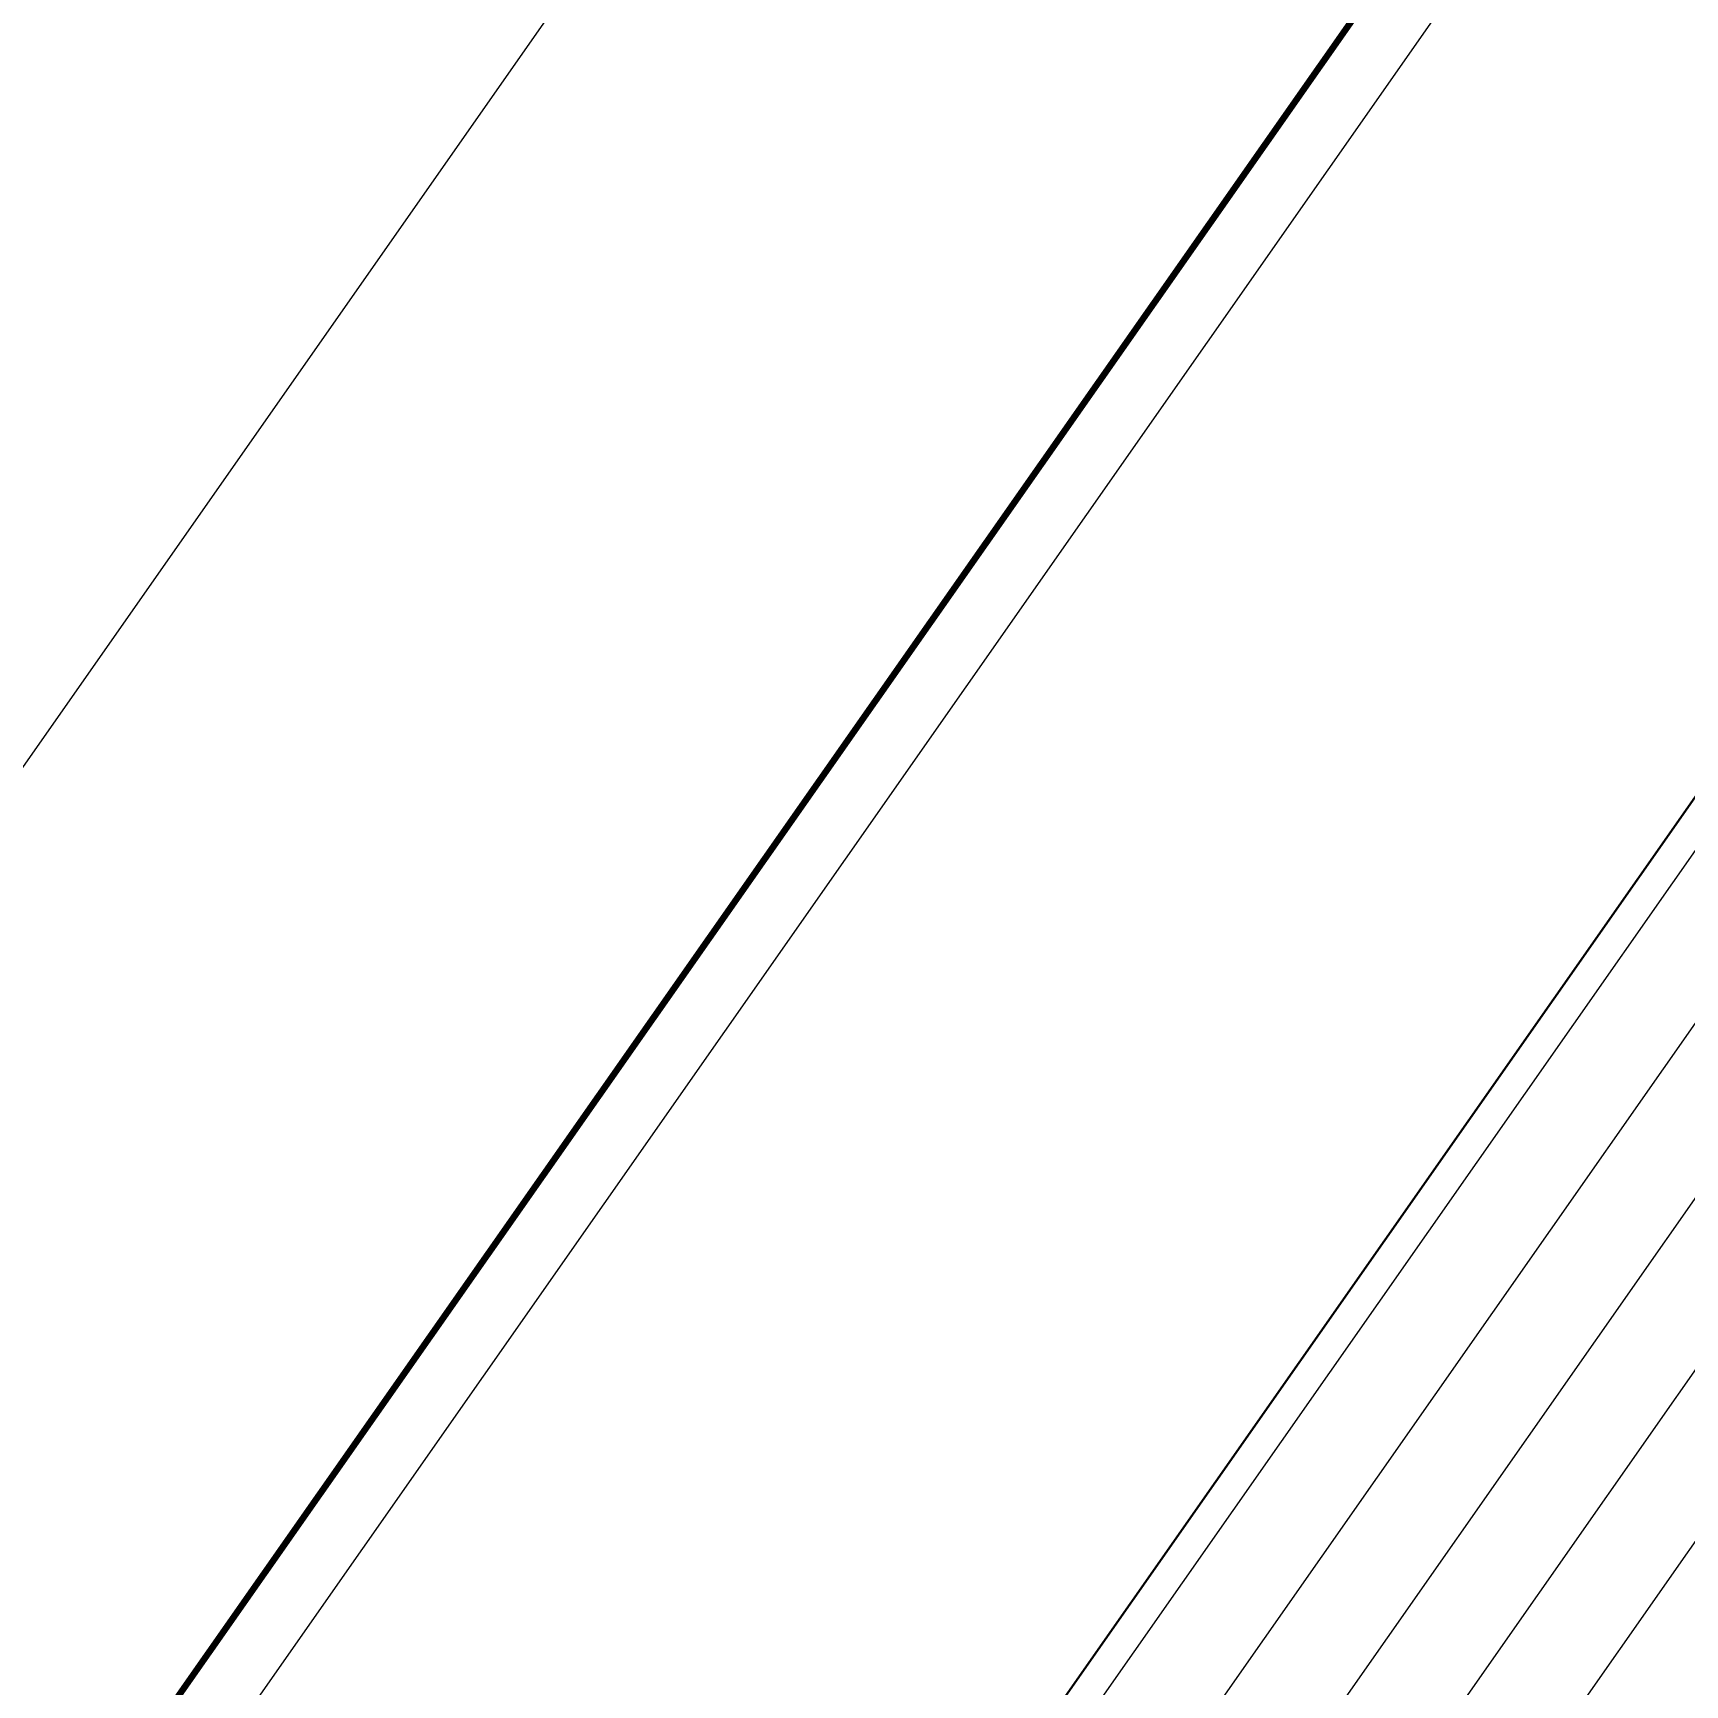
# Model space of a CAD drawing. Header units: inches. Extents: x 36473197 to 36486087, y 3899343 to 3911260.
# Drawn here: x 36473563.8 to 36473813.9, y 3906140.3 to 3906390.4 of the extents above; entities that cross this region are included whole.
import ezdxf

# ---------------------------------------------------------------- set-up
doc = ezdxf.new("R2010")
doc.units = ezdxf.units.IN
doc.header["$MEASUREMENT"] = 0
doc.layers.get('0').update_dxf_attribs({"lineweight": 0})
for name, color, linetype, lineweight in [('四盘区辅运巷', 7, 'Continuous', 0), ('图例区', 7, 'Continuous', 0), ('图形修饰', 7, 'Continuous', 0), ('经纬网', 7, 'Continuous', 0), ('采掘图', 7, 'Continuous', 0)]:
    doc.layers.add(name, color=color, linetype=linetype, lineweight=lineweight)
doc.styles.add('宋体', font='SIMSUN.TTC')

msp = doc.modelspace()

# ---------------------------------------------------------------- linework, layer by layer
at = {"lineweight": 15, "flags": 128}
for points in [[(36474558.53, 3907275.22), (36473611.02, 3905922.08)], [(36474570.76, 3907266.66), (36473623.25, 3905913.52)], [(36474582.95, 3907258.12), (36473635.44, 3905904.98)]]:
    msp.add_lwpolyline(points, dxfattribs=at)
at = {"layer": '四盘区辅运巷', "color": 7, "linetype": 'Continuous', "flags": 128}
for points in [[(36473197.18, 3905757.93), (36482207.75, 3899448.44), (36485936.09, 3904772.87), (36476925.52, 3911082.36), (36473197.18, 3905757.93)], [(36473350.38, 3905784.94), (36482180.74, 3899601.64), (36485782.89, 3904745.86), (36476952.53, 3910929.16), (36473350.38, 3905784.94)]]:
    msp.add_lwpolyline(points, dxfattribs=at)
at = {"layer": '四盘区辅运巷', "color": 7, "linetype": 'Continuous', "lineweight": 100, "flags": 128}
msp.add_lwpolyline([(36473336.46, 3905782.48), (36482183.2, 3899587.72), (36485796.81, 3904748.32), (36476950.07, 3910943.08), (36473336.46, 3905782.48)], dxfattribs=at)
at = {"layer": '图例区', "lineweight": 30}
msp.add_line((36474590.06, 3907380.98), (36473489.66, 3905809.49), dxfattribs=at)
at = {"layer": '图例区'}
msp.add_line((36474562.76, 3907307.74), (36473598.58, 3905930.79), dxfattribs=at)
at = {"layer": '图形修饰'}
msp.add_line((36474591.21, 3907374.51), (36473496.13, 3905810.64), dxfattribs=at)
at = {"layer": '经纬网', "color": 7, "linetype": 'Continuous', "lineweight": 9, "flags": 128}
msp.add_lwpolyline([(36482156.19, 3899740.92), (36473489.66, 3905809.49), (36476977.08, 3910789.88), (36485643.61, 3904721.3), (36482156.19, 3899740.92)], dxfattribs=at)
at = {"layer": '采掘图', "linetype": 'Continuous', "flags": 128}
msp.add_lwpolyline([(36476977.08, 3910789.88), (36485643.61, 3904721.3), (36482156.19, 3899740.92), (36473489.66, 3905809.49), (36476977.08, 3910789.88)], dxfattribs=at)

# ---------------------------------------------------------------- texts
at = {"layer": '图例区', "char_height": 4.5, "width": 7.5124, "attachment_point": 1, "rotation": 324.9991, "style": '宋体'}
for s, insert in [('中\\P\\P\\P\\P\\P\\P\\P\\P\\P\\P\\P\\P\\P\\P\\P\\P\\P\\P\\P\\P\\P\\P\\P\\P\\P\\P\\P\\P\\P\\P\\P\\P\\P\\P\\P\\P\\P\\P\\P\\P\\P\\P\\P\\P\\P\\P\\P\\P\\P\\P\\P\\P\\P\\P\\P\\P\\P\\P\\P\\P\\P\\P\\P生\\P\\P\\P\\P\\P\\P\\P\\P\\P\\P\\P\\P\\P\\P\\P\\P\\P\\P\\P\\P\\P\\P\\P\\P\\P\\P\\P\\P\\P\\P\\P\\P\\P\\P\\P\\P\\P\\P\\P\\P\\P\\P\\P\\P\\P\\P\\P\\P\\P\\P\\P\\P\\P\\P\\P\\P\\P\\P\\P\\P\\P\\P\\P\\P\\P\\P\\P\\P\\P\\P\\P\\P\\P\\P\\P\\P\\P\\P\\P\\P界\\P', (36474258.84, 3906868.63)), ('侏\\P\\P\\P\\P\\P\\P\\P\\P\\P\\P\\P\\P\\P\\P\\P\\P\\P罗\\P\\P\\P\\P\\P\\P\\P\\P\\P\\P\\P\\P\\P\\P\\P\\P\\P\\P\\P\\P\\P\\P\\P\\P系\\P', (36473838.48, 3906238.66)), ('中\\P\\P\\P\\P\\P\\P\\P\\P\\P\\P\\P\\P\\P\\P\\P\\P\\P\\P\\P\\P\\P\\P\\P\\P\\P\\P\\P\\P\\P\\P\\P\\P\\P\\P统\\P', (36473849.28, 3906231.35))]:
    msp.add_mtext(s, dxfattribs=dict(at, insert=insert))

doc.saveas('drawing.dxf')
